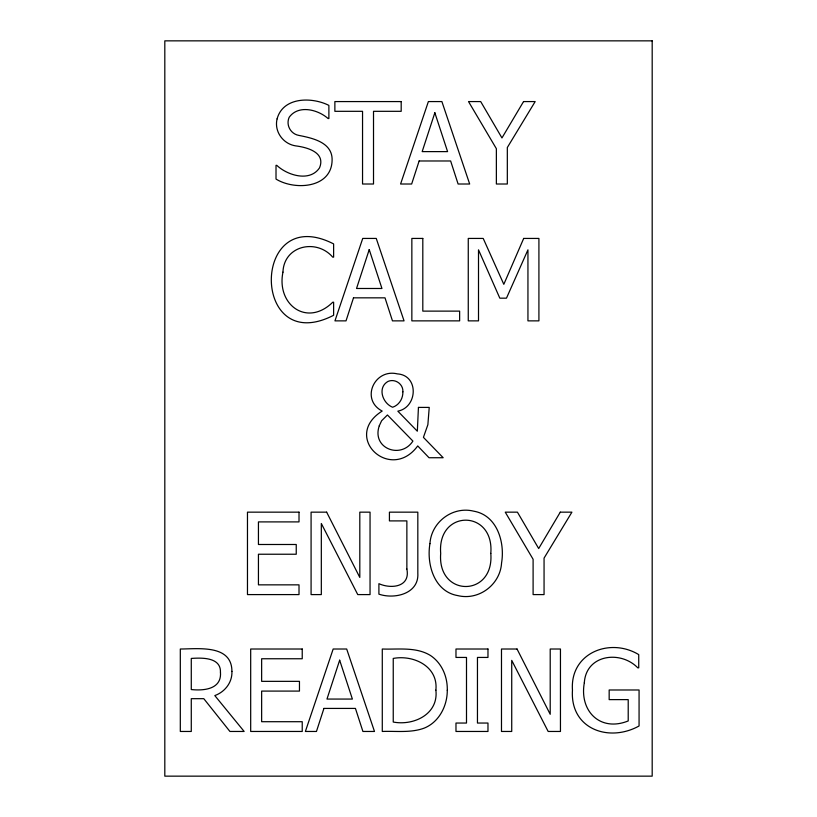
<?xml version="1.0" encoding="UTF-8"?>
<svg xmlns="http://www.w3.org/2000/svg" width="817" height="817" viewBox="0 0 817 817"><rect width="100%" height="100%" fill="white"/><g stroke="black" fill="none" stroke-linecap="round" stroke-linejoin="round"><path stroke-width="1.23" d="M418.437 407.407L417.334 431.213L397.838 411.165C417.753 407.274 419.111 375.197 397.297 373.88C374.584 368.314 360.083 399.523 382.172 411.063C341.394 436.707 390.444 483 417.722 445.939L429.017 457.734L443.182 457.734L423.42 437.361L427.873 424.707L429.231 407.407L418.437 407.407M406.866 569.02C410.563 587.086 391.251 589.22 378.904 583.685L378.904 594.153C394.693 599.566 419.182 593.714 417.824 573.166L417.824 512.157L389.423 512.157L389.423 520.899L406.866 520.899L406.866 569.02M490.803 553.405C494.377 597.554 437.146 597.513 440.69 553.405C437.034 509.062 494.448 509.154 490.803 553.405M282.948 272.163C276.269 304.639 306.978 327.494 332.785 302.208L333.622 302.208L333.622 315.28C250.329 358.163 250.768 201.533 333.622 243.915L333.622 257.141L332.733 257.141C316.475 238.309 283.907 245.447 282.948 272.163M584.329 682.746C579.171 710.902 600.107 732.287 628.212 720.941L628.212 699.618L609.165 699.618L609.165 689.987L639.068 689.987L639.068 725.976C608.9 742.776 569.888 728.999 572.462 690.151C569.796 653.069 609.86 637.127 638.731 654.611L638.731 667.836L637.791 667.836C620.501 650.015 586.065 654.509 584.329 682.746M429.936 543.632C426.413 564.281 434.256 591.62 457.775 595.603C478.905 600.781 500.321 584.563 501.567 562.944C505.069 542.314 497.134 515.21 473.717 511.176C452.628 505.937 431.305 522.083 429.936 543.632M435.88 690.151C438.719 714.15 413.698 725.956 393.243 722.044L393.243 658.431C413.555 654.621 438.412 666.386 435.88 690.151M277.106 118.853C273.971 131.343 283.029 143.945 295.611 145.865C306.978 147.326 325.963 152.279 319.529 167.853C309.827 182.344 287.39 175.369 276.789 165.351L276.013 165.351L276.013 179.076C294.702 190.575 331.304 188.339 332.1 160.53C332.825 142.444 312.727 138.134 298.818 135.397C290.576 133.947 285.684 124.899 289.198 117.25C298.389 104.515 317.864 109.498 328.056 118.516L328.883 118.516L328.883 105.393C311.971 96.814 283.07 96.774 277.106 118.853M447.287 690.324C447.318 705.908 439.107 722.136 424.146 728.151C410.777 733.094 396.194 730.909 382.285 731.46L382.285 649.015C398.339 649.627 416.149 646.635 430.559 655.551C441.977 663.21 447.614 676.844 447.287 690.324M402.883 391.792C403.077 398.533 399.176 405.058 392.64 407.244C382.489 403.271 377.117 387.503 388.075 381.386C395.122 378.363 403.404 384.082 402.883 391.792M231.916 671.38C232.426 682.389 224.91 691.938 214.81 695.584L244.15 731.46L229.924 731.46L203.79 698.678L191.28 698.678L191.28 731.46L180.312 731.46L180.312 649.015C198.071 648.953 231.936 644.235 231.916 671.38M220.457 672.217C221.846 689.242 203.893 690.916 191.28 689.548L191.28 658.431C201.799 657.705 220.947 657.103 220.457 672.217M379.272 425.81C371.459 448.431 400.933 459.603 412.902 441.068L387.432 414.985L381.621 420.745L379.272 425.81M353.495 297.837L346.02 320.867L334.95 320.867L362.738 238.431L376.249 238.431L404.047 320.867L392.466 320.867L385.001 297.837L353.495 297.837M419.131 160.98L411.656 184.009L400.585 184.009L428.374 101.574L441.885 101.574L469.673 184.009L458.102 184.009L450.637 160.98L419.131 160.98M323.93 708.421L316.455 731.46L305.384 731.46L333.173 649.015L346.684 649.015L374.482 731.46L362.911 731.46L355.436 708.421L323.93 708.421M369.223 249.614L356.539 288.483L381.947 288.483L369.223 249.614M434.848 112.756L422.175 151.615L447.583 151.615L434.848 112.756M339.658 660.197L326.974 699.066L352.382 699.066L339.658 660.197M523.687 238.431L503.813 284.326L483.215 238.431L468.264 238.431L468.264 320.867L478.507 320.867L478.507 249.839L499.82 298.174L506.469 298.174L527.945 249.839L527.945 320.867L538.914 320.867L538.914 238.431L523.687 238.431M523.544 101.574L501.955 137.94L480.692 101.574L468.519 101.574L496.368 148.684L496.368 184.009L507.326 184.009L507.326 147.52L535.176 101.574L523.544 101.574M560.278 512.157L538.689 548.534L517.427 512.157L505.253 512.157L533.103 559.267L533.103 594.592L544.061 594.592L544.061 558.113L571.91 512.157L560.278 512.157M652.191 40.85L164.809 40.85L164.809 776.15L652.191 776.15L652.191 40.85M401.188 101.574L334.868 101.574L334.868 111.316L362.544 111.316L362.544 184.009L373.512 184.009L373.512 111.316L401.188 111.316L401.188 101.574M422.808 238.431L411.85 238.431L411.85 320.867L459.634 320.867L459.634 311.124L422.808 311.124L422.808 238.431M299.012 512.157L247.469 512.157L247.469 594.592L299.012 594.592L299.012 584.849L258.438 584.849L258.438 554.232L296.244 554.232L296.244 544.49L258.438 544.49L258.438 521.9L299.012 521.9L299.012 512.157M326.647 512.157L311.083 512.157L311.083 594.592L321.326 594.592L321.326 523.503L357.754 594.592L370.05 594.592L370.05 512.157L359.807 512.157L359.807 577.435L326.647 512.157M302.229 649.015L250.686 649.015L250.686 731.46L302.229 731.46L302.229 721.707L261.644 721.707L261.644 691.09L299.461 691.09L299.461 681.347L261.644 681.347L261.644 658.757L302.229 658.757L302.229 649.015M487.974 649.015L455.978 649.015L455.978 657.43L466.497 657.43L466.497 723.045L455.978 723.045L455.978 731.46L487.974 731.46L487.974 723.045L477.455 723.045L477.455 657.43L487.974 657.43L487.974 649.015M517.038 649.015L501.485 649.015L501.485 731.46L511.728 731.46L511.728 660.371L548.156 731.46L560.452 731.46L560.452 649.015L550.209 649.015L550.209 714.293L517.038 649.015"/></g></svg>
